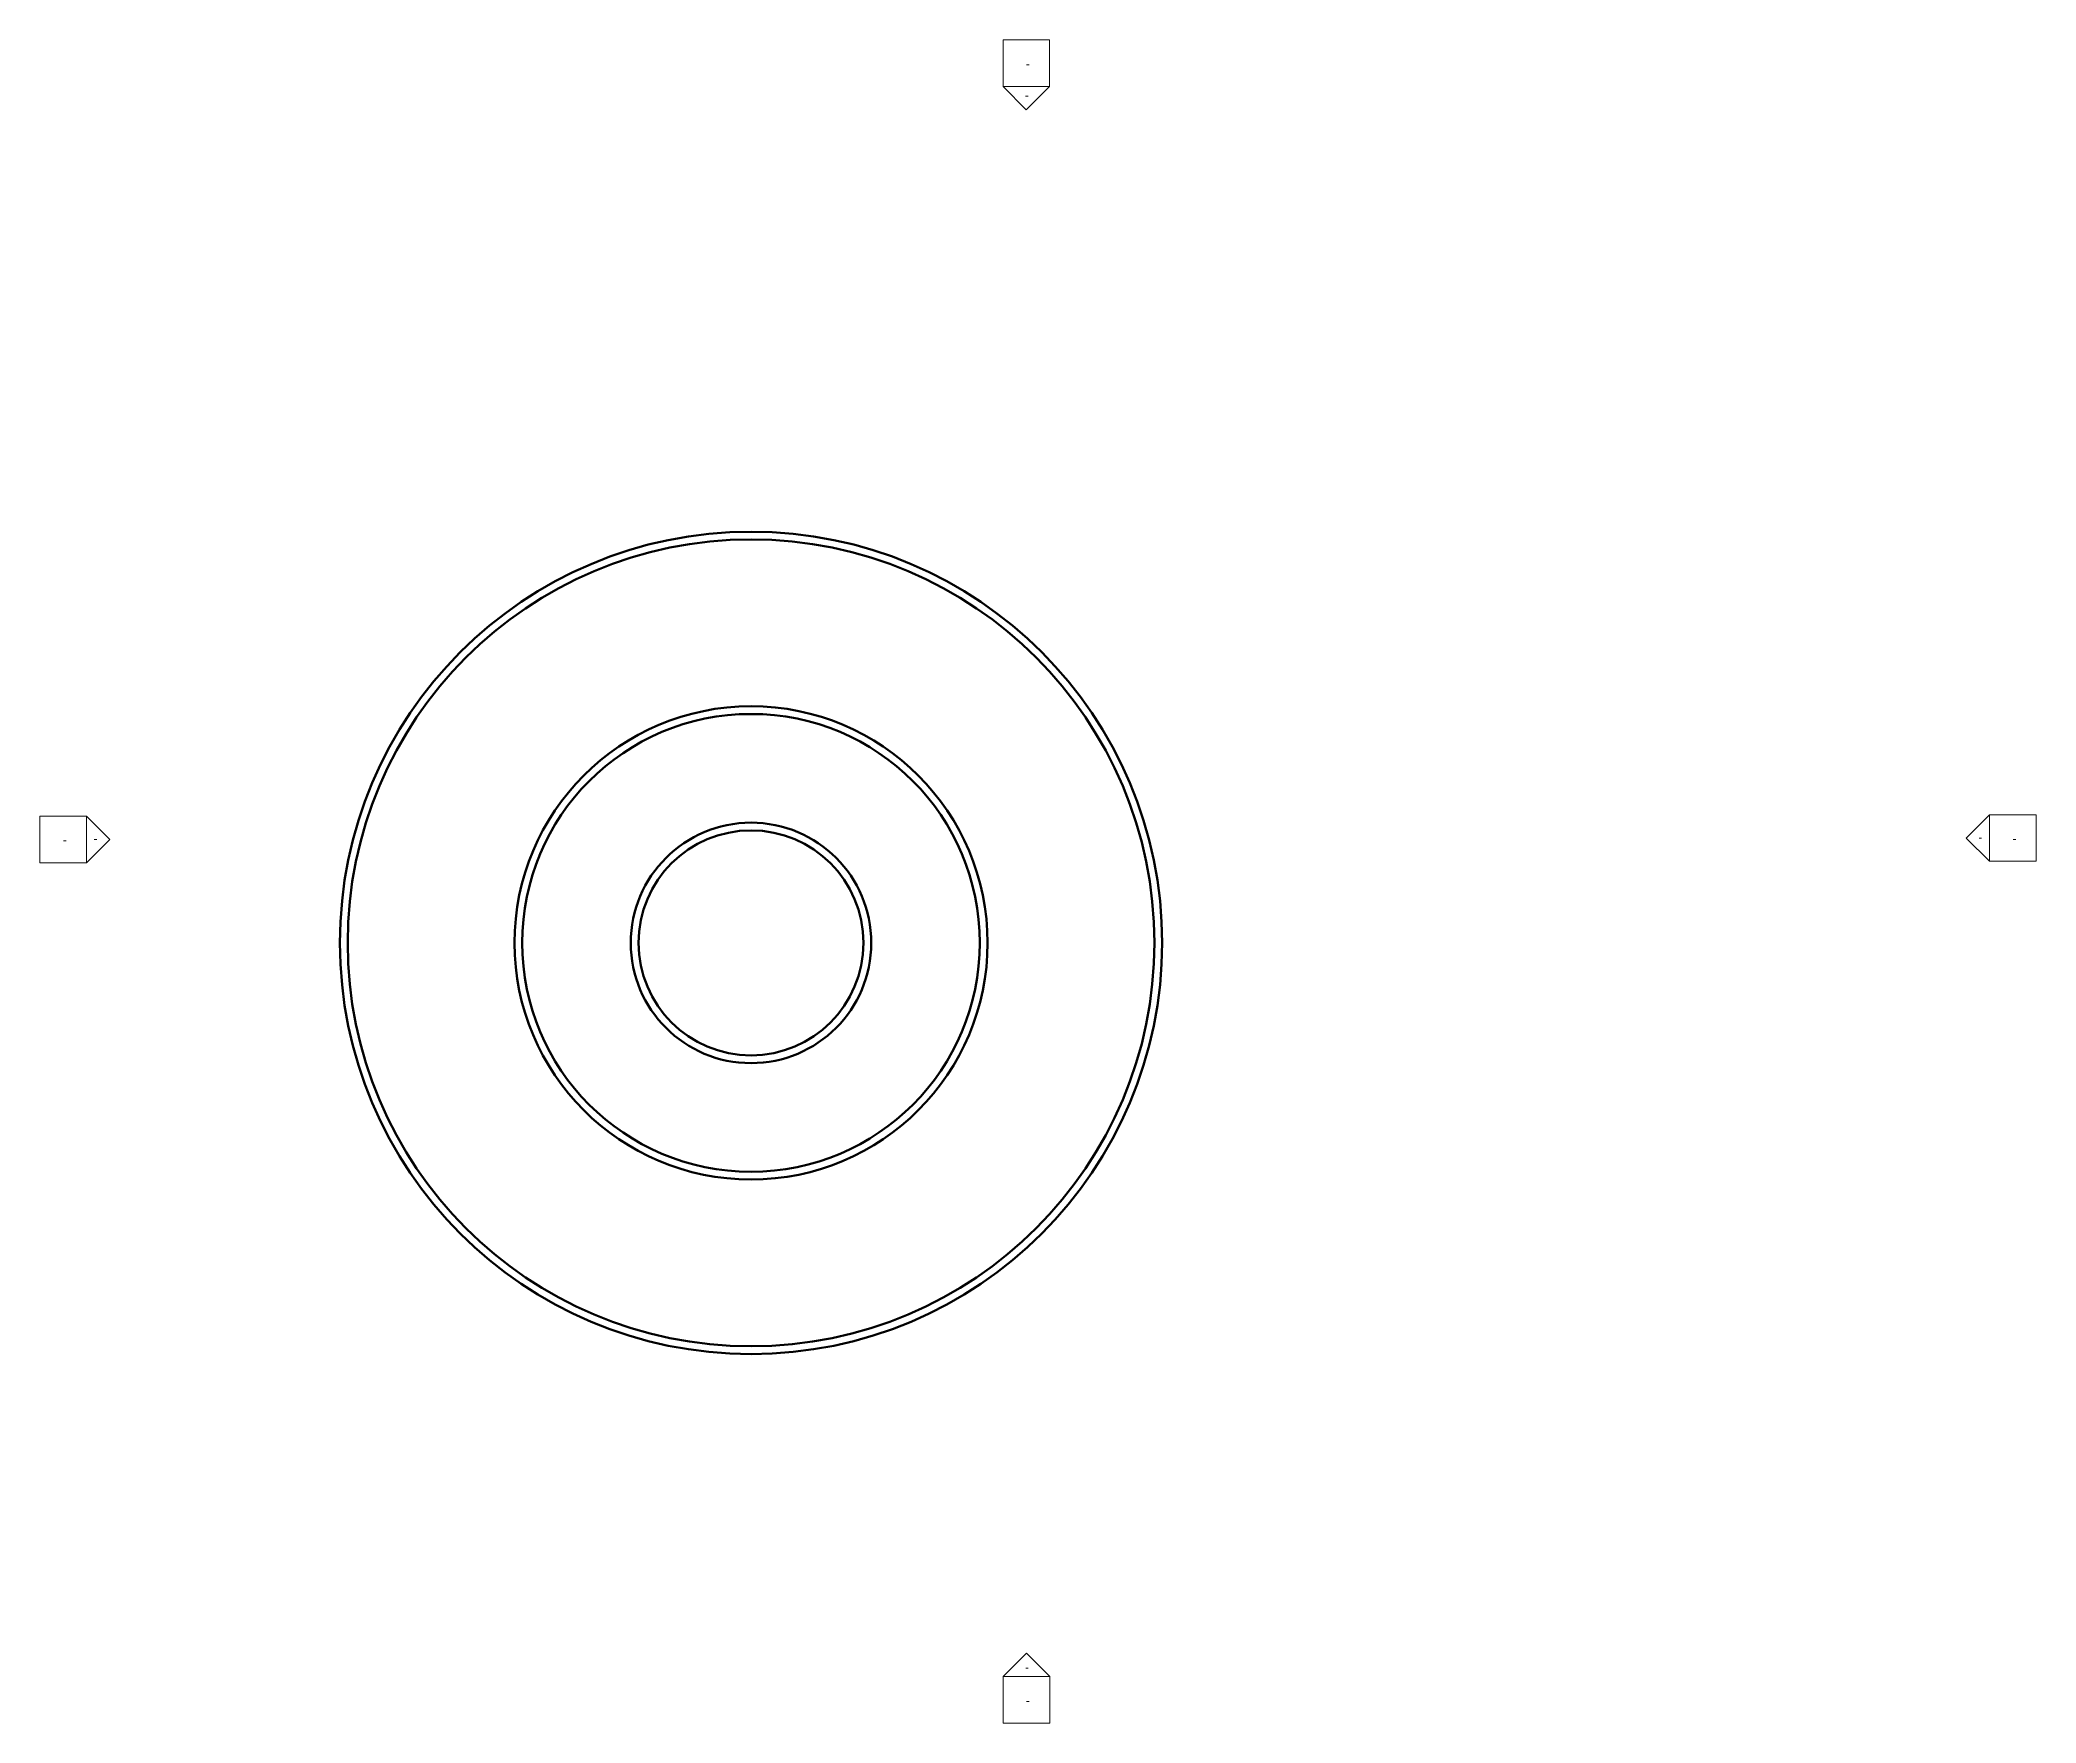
# Model space of a CAD drawing. Header units: inches. Extents: x -1067 to 992, y -835 to 901.
import ezdxf

# ---------------------------------------------------------------- set-up
doc = ezdxf.new("R2010")
doc.units = ezdxf.units.IN
doc.header["$MEASUREMENT"] = 0
doc.layers.add('A-ANNO-SYMB', color=6, linetype='Continuous', lineweight=9)
doc.layers.add('A-WALL', color=2, linetype='Continuous', lineweight=13)

# ---------------------------------------------------------------- blocks, each defined once
blk = doc.blocks.new('Elevation - Detail Number-151647-Arena C Ring')
at = {"layer": 'A-ANNO-SYMB'}
for p, q in [((-0.25, -0.25), (-0.25, 0.25)), ((-0.25, 0.25), (0.25, 0.25)), ((0.25, 0.25), (0.25, -0.25)), ((0.25, -0.25), (-0.25, -0.25))]:
    blk.add_line(p, q, dxfattribs=at)
blk = doc.blocks.new('Elevation - Detail Number-151370-Arena C Ring')
at = {"layer": 'A-ANNO-SYMB'}
for p, q in [((0, 0.25), (-0.25, 0)), ((0.25, 0), (0, 0.25)), ((-0.25, 0), (0.25, 0))]:
    blk.add_line(p, q, dxfattribs=at)
blk = doc.blocks.new('Elevation - Detail Number-V1-Arena C Ring')
at = {"layer": 'A-ANNO-SYMB'}
for p, q in [((0, 0.25), (-0.25, 0)), ((0.25, 0), (0, 0.25)), ((-0.25, 0), (0.25, 0))]:
    blk.add_line(p, q, dxfattribs=at)

msp = doc.modelspace()

# ---------------------------------------------------------------- linework, layer by layer
at = {"layer": 'A-WALL', "lineweight": 50}
for radius, start, end in [(424, 0, 180), (416, 0, 180), (244, 0, 180), (236, 0, 180), (124, 0, 180), (116, 0, 180), (424, 180, 360), (416, 180, 360), (244, 180, 360), (236, 180, 360), (124, 180, 360), (116, 180, 360)]:
    msp.add_arc((-333.4, -30.1), radius, start, end, dxfattribs=at)

# ---------------------------------------------------------------- block references
at = {"layer": 'A-ANNO-SYMB', "xscale": 95.99999999999994, "yscale": 95.99999999999994, "zscale": 95.99999999999994}
for name, p in [('Elevation - Detail Number-151647-Arena C Ring', (-49.5, 877)), ('Elevation - Detail Number-151647-Arena C Ring', (-1042.8, 76.6)), ('Elevation - Detail Number-151647-Arena C Ring', (968, 78)), ('Elevation - Detail Number-151370-Arena C Ring', (-49.3, -786.6)), ('Elevation - Detail Number-151647-Arena C Ring', (-49.3, -810.6))]:
    msp.add_blockref(name, p, dxfattribs=at)
at = {"layer": 'A-ANNO-SYMB', "extrusion": (0, 0, -1), "xscale": 95.99999999999994, "yscale": 95.99999999999994, "zscale": 95.99999999999994}
for p, rotation in [((49.5, 853), 180), ((1018.8, 76.6), 90.00000000000038)]:
    msp.add_blockref('Elevation - Detail Number-V1-Arena C Ring', p, dxfattribs=dict(at, rotation=rotation))
at = {"layer": 'A-ANNO-SYMB', "xscale": 95.99999999999994, "yscale": 95.99999999999994, "zscale": 95.99999999999994, "rotation": 90}
msp.add_blockref('Elevation - Detail Number-151370-Arena C Ring', (944, 78), dxfattribs=at)

# ---------------------------------------------------------------- next in the draw order: texts
at = {"layer": 'A-ANNO-SYMB', "char_height": 8.852, "width": 4.86, "attachment_point": 2, "line_spacing_factor": 0.938532, "bg_fill": 3, "box_fill_scale": 1.25, "bg_fill_color": 0, "bg_fill_transparency": 0}
for insert in [(-47.9, 880.8), (-49, 848.3), (-1041.2, 80.4), (-1009.4, 81.9), (934.5, 83.2), (969.6, 81.8), (-48.8, -772.4), (-47.8, -806.8)]:
    msp.add_mtext('\\fArial|b0|i0|c0|p34|;-', dxfattribs=dict(at, insert=insert))

doc.saveas('drawing.dxf')
